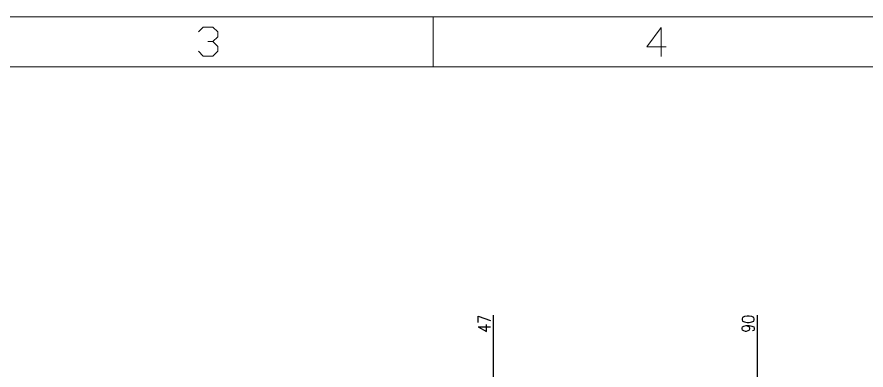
# Model space of a CAD drawing. Header units: millimetres. Extents: x 117382 to 126876, y -1151 to 1280.
# Drawn here: x 125396.9 to 125535.3, y 890.1 to 947.6 of the extents above; entities that cross this region are included whole.
import ezdxf
from ezdxf.enums import TextEntityAlignment as Align

# ---------------------------------------------------------------- set-up
doc = ezdxf.new("R2010")
doc.units = ezdxf.units.MM
doc.layers.add('DIM', color=4, linetype='Continuous')
doc.styles.add('GBENOR_', font='gbenor.shx', dxfattribs={"bigfont": 'gbcbig'})
doc.styles.get("Standard").update_dxf_attribs({"font": 'txt.shx', "width": 0.85, "bigfont": 'ctxt.shx'})
doc.styles.add('TXT', font='txt.shx', dxfattribs={"width": 0.8, "bigfont": 'ctxt.shx'})
doc.dimstyles.new('T-2-WX', dxfattribs={"dimtxt": 2, "dimasz": 2, "dimexe": 0.5, "dimexo": 0.5, "dimgap": 0.5, "dimtad": 1, "dimtxsty": 'Standard', "dimblk": 'OPEN30', "dimcen": 0, "dimazin": 3, "dimtfac": 1, "dimtmove": 0, "dimatfit": 3, "dimldrblk": 'OPEN30', "dimlwd": -1, "dimlwe": -1})

# ---------------------------------------------------------------- blocks, each defined once
blk = doc.blocks.new('*D7658')
at = {"layer": 'Defpoints', "color": 0}
for p in [(125517.6, 895.75), (125517.6, 885.75), (125427.6, 808.75)]:
    blk.add_point(p, dxfattribs=at)
at = {"layer": 'DIM', "color": 0}
blk.add_line((125517.6, 886.25), (125517.6, 899), dxfattribs=at)
at = {"layer": 'DIM', "color": 0, "lineweight": 5, "insert": (125516.1, 897.62), "char_height": 2, "attachment_point": 5, "rotation": 90}
blk.add_mtext('90', dxfattribs=at)
blk = doc.blocks.new('_Open30')
blk = doc.blocks.new('*D7659')
at = {"layer": 'Defpoints', "color": 0}
for p in [(125474.6, 895.75), (125474.6, 870.73), (125427.6, 808.75)]:
    blk.add_point(p, dxfattribs=at)
at = {"layer": 'DIM', "color": 0}
for p, q in [((125474.6, 891.75), (125474.6, 899)), ((125474.6, 887.75), (125474.6, 891.75)), ((125474.6, 871.23), (125474.6, 887.75))]:
    blk.add_line(p, q, dxfattribs=at)
at = {"layer": 'DIM', "color": 0, "lineweight": 5, "insert": (125473.1, 897.62), "char_height": 2, "attachment_point": 5, "rotation": 90}
blk.add_mtext('47', dxfattribs=at)
blk = doc.blocks.new('U40')
at = {"color": 254, "lineweight": 18}
for p, q in [((0, 1783.49), (2530.21, 1783.49)), ((941.12, 1783.49), (941.12, 1746.46)), ((37.03, 1746.46), (2493.18, 1746.46))]:
    blk.add_line(p, q, dxfattribs=at)
at = {"color": 92, "lineweight": 18}
for points in [[(766.43, 1772.43), (770.02, 1776.03), (777.22, 1776.03), (780.82, 1772.43), (780.82, 1768.83), (777.22, 1765.23), (773.62, 1765.23)], [(1114.38, 1761.36), (1099.99, 1761.36), (1110.78, 1775.76), (1110.78, 1754.17)], [(777.22, 1765.23), (780.82, 1761.63), (780.82, 1758.03), (777.22, 1754.43), (770.02, 1754.43), (766.43, 1758.03)]]:
    blk.add_lwpolyline(points, dxfattribs=at)
at = {"lineweight": 18, "style": 'GBENOR_'}
blk.add_attdef('文档路径', (2125.95, 386.89), '', height=17.76, dxfattribs=at)
at = {"lineweight": 20, "style": 'TXT'}
for tag, height, p in [('18-**-**', 16.35, (1866.64, 256.17)), ('客户名称', 16.13, (1741.09, 133.98, 0)), ('料厚:', 16.13, (1741.26, 93.16, 0))]:
    blk.add_attdef(tag, text='', height=height, dxfattribs=at).set_placement(p, align=Align.MIDDLE)
for tag, p, height in [('88888', (1850.91, 207.46), 14.86), ('材质:', (1691.18, 167.99, 0), 16.13), ('核准', (1869.36, 127.52, 0), 16.13), ('设计', (1868.77, 88.3, 0), 16.13), ('绘图', (1868.24, 49.08, 0), 16.13)]:
    blk.add_attdef(tag, p, '', height=height, dxfattribs=at)
for tag, p, height, width in [('3', (2234.72, 206.9), 15.83, 0.7), ('4', (2234.72, 167.41), 15.83, 0.7), ('核准日期', (2041.07, 124.18, 0), 16.13, 0.68), ('设计日期', (2041.07, 84.45, 0), 16.13, 0.68), ('1', (2251.89, 85.86), 14.61, 0.7), ('绘图日期', (2040.91, 46.43, 0), 16.13, 0.68), ('2', (2234.96, 49.23), 14.61, 0.7)]:
    blk.add_attdef(tag, p, '', height=height, dxfattribs=dict(at, width=width))

msp = doc.modelspace()

# ---------------------------------------------------------------- block references
at = {"lineweight": 5, "ltscale": 3, "xscale": 0.2191885466730462, "yscale": 0.2191885466730462, "zscale": 0.2191885466730462}
msp.add_blockref('U40', (125258.464, 556.708), dxfattribs=at)

# ---------------------------------------------------------------- dimensions: what is measured, and where the dimension line sits
at = {"layer": 'DIM', "lineweight": 5}
for feature_location, offset, picture, middle in [((125517.602, 885.746), (0, 10), '*D7658', (125516.102, 897.622)), ((125474.602, 870.726), (0, 25.02), '*D7659', (125473.102, 897.622))]:
    dim = msp.add_ordinate_dim(feature_location=feature_location, offset=offset, dtype=1, origin=(125427.602, 808.746), dimstyle='T-2-WX', dxfattribs=at)
    dim.commit()
    dim.dimension.update_dxf_attribs({"geometry": picture, "text_midpoint": middle})

doc.saveas('drawing.dxf')
